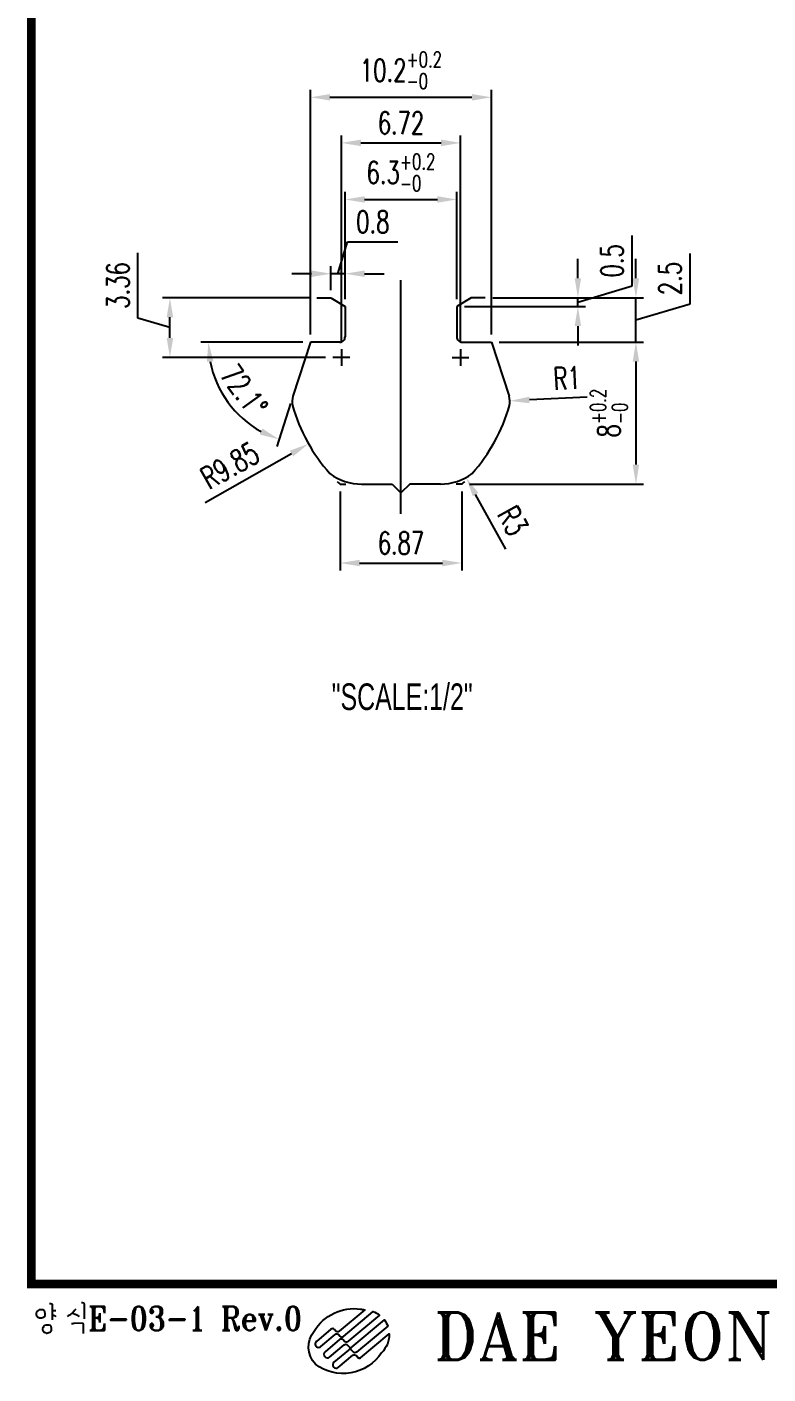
# Model space of a CAD drawing. Extents: x 358 to 554, y 1 to 280.
# Drawn here: x 358.4 to 441.9, y 1 to 152.8 of the extents above; entities that cross this region are included whole.
import ezdxf
from ezdxf.enums import TextEntityAlignment as Align

# ---------------------------------------------------------------- set-up
doc = ezdxf.new("R2010")
doc.units = 0
doc.header["$LTSCALE"] = 8
doc.linetypes.add('CENTER2', pattern=[28.575000000000003, 19.05, -3.175, 3.175, -3.175])
doc.layers.get('0').update_dxf_attribs({"linetype": 'CONTINUOUS'})
doc.layers.get('Defpoints').update_dxf_attribs({"linetype": 'CONTINUOUS'})
doc.layers.add('4', color=7, linetype='CONTINUOUS')
doc.layers.add('외형선', color=3, linetype='CONTINUOUS')
doc.styles.add('ROMANS', font='romans.shx', dxfattribs={"width": 0.7})
doc.styles.add('ROMANT', font='romant')
doc.dimstyles.new('ROMANS', dxfattribs={"dimtxt": 2.5, "dimasz": 2.2, "dimexe": 0.85, "dimexo": 0.85, "dimgap": 1, "dimtad": 1, "dimdsep": 46, "dimtxsty": 'ROMANS', "dimcen": 2.2, "dimclrd": 3, "dimclre": 3, "dimclrt": 3, "dimadec": 0, "dimazin": 0, "dimtfac": 1, "dimtix": 1, "dimtmove": 1, "dimatfit": 0, "dimfxl": 0, "dimtolj": 1, "dimarcsym": 0})

# ---------------------------------------------------------------- blocks, each defined once
blk = doc.blocks.new('*D16')
at = {"layer": '4', "color": 2, "lineweight": -2}
for p, q in [((394.2171990841815, 122.1530249780326), (394.2171990841815, 134.2255890440857)), ((406.8171990841787, 122.1530249780326), (406.8171990841787, 134.2255890440857)), ((396.4171990841815, 133.3755890440857), (404.6171990841787, 133.3755890440857))]:
    blk.add_line(p, q, dxfattribs=at)
at = {"layer": '4', "color": 2}
for points in [[(396.4171990841815, 133.7422557107524), (396.4171990841815, 133.008922377419), (394.2171990841815, 133.3755890440857)], [(404.6171990841787, 133.7422557107524), (404.6171990841787, 133.008922377419), (406.8171990841787, 133.3755890440857)]]:
    blk.add_solid(points, dxfattribs=at)
at = {"layer": 'Defpoints', "color": 0}
for p in [(406.8171990841787, 133.3755890440857), (394.2171990841815, 121.3030249780326), (406.8171990841787, 121.3030249780326)]:
    blk.add_point(p, dxfattribs=at)
at = {"layer": '4', "color": 3, "insert": (400.5171990841801, 136.4172557107524), "char_height": 2.5, "attachment_point": 5, "style": 'ROMANS'}
blk.add_mtext('\\A1;6.3{\\H1.750000;\\S+0.2^ -0;}', dxfattribs=at)
blk = doc.blocks.new('*D17')
at = {"layer": '4', "color": 2, "lineweight": -2}
for p, q in [((390.317199084182, 118.1530249780397), (390.317199084182, 145.7361903949235)), ((410.7171990841782, 118.1530249780397), (410.7171990841782, 145.7361903949235)), ((392.517199084182, 144.8861903949235), (408.5171990841782, 144.8861903949235))]:
    blk.add_line(p, q, dxfattribs=at)
at = {"layer": '4', "color": 2}
for points in [[(392.517199084182, 145.2528570615901), (392.517199084182, 144.5195237282568), (390.317199084182, 144.8861903949235)], [(408.5171990841782, 145.2528570615901), (408.5171990841782, 144.5195237282568), (410.7171990841782, 144.8861903949235)]]:
    blk.add_solid(points, dxfattribs=at)
at = {"layer": 'Defpoints', "color": 0}
for p in [(410.7171990841782, 144.8861903949235), (390.317199084182, 117.3030249780397), (410.7171990841782, 117.3030249780397)]:
    blk.add_point(p, dxfattribs=at)
at = {"layer": '4', "color": 3, "insert": (400.5171990841801, 147.9278570615901), "char_height": 2.5, "attachment_point": 5, "style": 'ROMANS'}
blk.add_mtext('\\A1;10.2{\\H1.750000;\\S+0.2^ -0;}', dxfattribs=at)
blk = doc.blocks.new('*D18')
at = {"layer": '4', "color": 2, "lineweight": -2}
for p, q in [((426.9914568769326, 124.503024978036), (426.9914568769326, 126.703024978036)), ((433.0914568769326, 121.6330249780378), (433.0914568769326, 127.2996916447045)), ((411.5671990841781, 122.303024978036), (427.8414568769326, 122.303024978036)), ((426.9914568769326, 117.3030249780397), (426.9914568769326, 122.303024978036)), ((426.9914568769326, 119.8030249780378), (433.0914568769326, 121.6330249780378)), ((411.5671990841782, 117.3030249780397), (427.8414568769326, 117.3030249780397)), ((426.9914568769326, 115.1030249780397), (426.9914568769326, 112.9030249780397))]:
    blk.add_line(p, q, dxfattribs=at)
at = {"layer": '4', "color": 2}
for points in [[(426.6247902102659, 124.503024978036), (427.3581235435993, 124.503024978036), (426.9914568769326, 122.303024978036)], [(426.6247902102659, 115.1030249780397), (427.3581235435993, 115.1030249780397), (426.9914568769326, 117.3030249780397)]]:
    blk.add_solid(points, dxfattribs=at)
at = {"layer": 'Defpoints', "color": 0}
for p in [(410.7171990841781, 122.303024978036), (426.9914568769326, 122.303024978036), (410.7171990841782, 117.3030249780397)]:
    blk.add_point(p, dxfattribs=at)
at = {"layer": '4', "color": 3, "insert": (430.8414568769326, 124.4663583113712), "char_height": 2.5, "attachment_point": 5, "rotation": 90, "style": 'ROMANS'}
blk.add_mtext('\\A1;2.5', dxfattribs=at)
blk = doc.blocks.new('*D19')
at = {"layer": '4', "color": 2, "lineweight": -2}
for p, q in [((412.4171990841783, 117.3030249780397), (427.8414568769326, 117.3030249780397)), ((426.9914568769326, 115.1030249780397), (426.9914568769326, 103.5030249780308)), ((408.235535428425, 101.3030249780308), (427.8414568769326, 101.3030249780308))]:
    blk.add_line(p, q, dxfattribs=at)
at = {"layer": '4', "color": 2}
for points in [[(426.6247902102659, 115.1030249780397), (427.3581235435993, 115.1030249780397), (426.9914568769326, 117.3030249780397)], [(426.6247902102659, 103.5030249780308), (427.3581235435993, 103.5030249780308), (426.9914568769326, 101.3030249780308)]]:
    blk.add_solid(points, dxfattribs=at)
at = {"layer": 'Defpoints', "color": 0}
for p in [(411.5671990841782, 117.3030249780397), (407.385535428425, 101.3030249780308), (426.9914568769326, 101.3030249780308)]:
    blk.add_point(p, dxfattribs=at)
at = {"layer": '4', "color": 3, "insert": (423.9497902102659, 109.3030249780353), "char_height": 2.5, "attachment_point": 5, "rotation": 90, "style": 'ROMANS'}
blk.add_mtext('\\A1;8{\\H1.750000;\\S+0.2^ -0;}', dxfattribs=at)
blk = doc.blocks.new('*D20')
at = {"layer": '4', "color": 2, "lineweight": -2}
for p, q in [((393.6488627399352, 100.4530249780308), (393.6488627399352, 91.56135470102222)), ((407.385535428425, 100.4530249780308), (407.385535428425, 91.56135470102222)), ((395.8488627399352, 92.41135470102222), (405.185535428425, 92.41135470102222))]:
    blk.add_line(p, q, dxfattribs=at)
at = {"layer": '4', "color": 2}
for points in [[(395.8488627399352, 92.77802136768888), (395.8488627399352, 92.04468803435556), (393.6488627399352, 92.41135470102222)], [(405.185535428425, 92.77802136768888), (405.185535428425, 92.04468803435556), (407.385535428425, 92.41135470102222)]]:
    blk.add_solid(points, dxfattribs=at)
at = {"layer": 'Defpoints', "color": 0}
for p in [(393.6488627399352, 101.3030249780308), (407.385535428425, 101.3030249780308), (407.385535428425, 92.41135470102222)]:
    blk.add_point(p, dxfattribs=at)
at = {"layer": '4', "color": 3, "insert": (400.5171990841801, 94.66135470102222), "char_height": 2.5, "attachment_point": 5, "style": 'ROMANS'}
blk.add_mtext('\\A1;6.87', dxfattribs=at)
blk = doc.blocks.new('*D21')
at = {"layer": '4', "color": 2}
for p, q in [((389.467199084182, 117.3030249780446), (377.9545965902003, 117.3030249781097)), ((388.080271566236, 110.3907711618739), (386.5107994684786, 105.5409986904574))]:
    blk.add_line(p, q, dxfattribs=at)
blk.add_arc((390.317199084182, 117.3030249780398), 11.51260249398176, 190.9656613326214, 241.1018410234672, dxfattribs=at)
for points in [[(378.6498118954593, 115.0780561822072), (379.3797901370878, 115.1481243242316), (378.8045965902002, 117.3030249781049)], [(384.8993958842881, 107.560442169001), (384.6079740555411, 106.8875000500133), (386.7725113268776, 106.3497056232665)]]:
    blk.add_solid(points, dxfattribs=at)
at = {"layer": 'Defpoints', "color": 0}
for p in [(390.317199084182, 117.3030249780398), (390.317199084182, 117.3030249780398), (393.617199084178, 117.3030249780211), (379.8017530969509, 112.6162977751764), (388.3419834246349, 111.1994780946829)]:
    blk.add_point(p, dxfattribs=at)
at = {"layer": '4', "color": 3, "insert": (382.8268046950916, 111.8541905286), "char_height": 2.5, "attachment_point": 5, "rotation": 306.03375117804455, "style": 'ROMANS'}
blk.add_mtext('\\A1;72.1°', dxfattribs=at)
blk = doc.blocks.new('*D22')
at = {"layer": '4', "color": 2, "lineweight": -2}
blk.add_line((378.4483370556626, 99.22857394610564), (388.1879895903617, 104.7584173890369), dxfattribs=at)
at = {"layer": '4', "color": 2}
blk.add_solid([(388.0069530490753, 105.0772750613039), (388.3690261316481, 104.43955971677), (390.1011356239633, 105.8446366367556)], dxfattribs=at)
at = {"layer": 'Defpoints', "color": 0}
for p in [(407.2359704865052, 115.5732130795769), (390.1011356239633, 105.8446366367556)]:
    blk.add_point(p, dxfattribs=at)
at = {"layer": '4', "color": 3, "insert": (381.2506842574082, 103.4070126689864), "char_height": 2.5, "attachment_point": 5, "rotation": 29.586436665243465, "style": 'ROMANS'}
blk.add_mtext('\\A1;R9.85', dxfattribs=at)
blk = doc.blocks.new('*D23')
at = {"layer": '4', "color": 2, "lineweight": -2}
for p, q in [((393.7984276818551, 117.3669211672397), (393.7984276818551, 140.5994532186262)), ((395.998427681855, 139.7494532186262), (405.0359704865052, 139.7494532186262)), ((407.2359704865052, 117.3669211672397), (407.2359704865052, 140.5994532186262))]:
    blk.add_line(p, q, dxfattribs=at)
at = {"layer": '4', "color": 2}
for points in [[(395.998427681855, 140.1161198852928), (395.998427681855, 139.3827865519595), (393.7984276818551, 139.7494532186262)], [(405.0359704865052, 140.1161198852928), (405.0359704865052, 139.3827865519595), (407.2359704865052, 139.7494532186262)]]:
    blk.add_solid(points, dxfattribs=at)
at = {"layer": 'Defpoints', "color": 0}
for p in [(407.2359704865052, 139.7494532186262), (393.7984276818551, 116.5169211672397), (407.2359704865052, 116.5169211672397)]:
    blk.add_point(p, dxfattribs=at)
at = {"layer": '4', "color": 3, "insert": (400.5171990841801, 141.9994532186262), "char_height": 2.5, "attachment_point": 5, "style": 'ROMANS'}
blk.add_mtext('\\A1;6.72', dxfattribs=at)
blk = doc.blocks.new('*D24')
at = {"layer": '4', "color": 2, "lineweight": -2}
blk.add_line((421.5109438236535, 111.0903341680656), (414.9848931755793, 110.7819393185385), dxfattribs=at)
at = {"layer": '4', "color": 2}
blk.add_solid([(414.9675853013711, 111.1481972630733), (415.0022010497874, 110.4156813740038), (412.7873455083706, 110.6780920732896)], dxfattribs=at)
at = {"layer": 'Defpoints', "color": 0}
for p in [(410.7895749018209, 110.5836854866999), (412.7873455083706, 110.6780920732896)]:
    blk.add_point(p, dxfattribs=at)
at = {"layer": '4', "color": 3, "insert": (419.240484923307, 113.235552298299), "char_height": 2.5, "attachment_point": 5, "rotation": 2.705554850687604, "style": 'ROMANS'}
blk.add_mtext('\\A1;R1', dxfattribs=at)
blk = doc.blocks.new('*D25')
at = {"layer": '4', "color": 2, "lineweight": -2}
blk.add_line((412.3266357974238, 93.97327675009728), (408.9221232883615, 100.1277119275458), dxfattribs=at)
at = {"layer": '4', "color": 2}
blk.add_solid([(409.2429706198873, 100.3051983616676), (408.6012759568358, 99.95022549342411), (407.8572046836312, 102.0527959167004)], dxfattribs=at)
at = {"layer": 'Defpoints', "color": 0}
for p in [(404.9528812161847, 107.303024978031), (407.8572046836312, 102.0527959167004)]:
    blk.add_point(p, dxfattribs=at)
at = {"layer": '4', "color": 3, "insert": (413.1256747432568, 97.17707364453669), "char_height": 2.5, "attachment_point": 5, "rotation": 298.95050582831755, "style": 'ROMANS'}
blk.add_mtext('\\A1;R3', dxfattribs=at)
blk = doc.blocks.new('*D26')
at = {"layer": '4', "color": 2, "lineweight": -2}
for p, q in [((370.8786522448954, 120.0181190288065), (370.8786522448954, 127.3514523621398)), ((390.1712336949979, 122.303024978036), (373.6286522448954, 122.303024978036)), ((374.4786522448954, 118.9381190288065), (370.8786522448954, 120.0181190288065)), ((374.4786522448954, 117.773213079577), (374.4786522448954, 120.103024978036)), ((392.0047195941924, 115.573213079577), (373.6286522448954, 115.573213079577))]:
    blk.add_line(p, q, dxfattribs=at)
at = {"layer": '4', "color": 2}
for points in [[(374.1119855782288, 120.103024978036), (374.8453189115621, 120.103024978036), (374.4786522448954, 122.303024978036)], [(374.1119855782288, 117.773213079577), (374.8453189115621, 117.773213079577), (374.4786522448954, 115.573213079577)]]:
    blk.add_solid(points, dxfattribs=at)
at = {"layer": 'Defpoints', "color": 0}
for p in [(374.4786522448954, 122.303024978036), (391.0212336949979, 122.303024978036), (392.8547195941924, 115.573213079577)]:
    blk.add_point(p, dxfattribs=at)
at = {"layer": '4', "color": 3, "insert": (368.6286522448954, 123.6847856954732), "char_height": 2.5, "attachment_point": 5, "rotation": 90, "style": 'ROMANS'}
blk.add_mtext('\\A1;3.36', dxfattribs=at)
blk = doc.blocks.new('*D27')
at = {"layer": '4', "color": 2, "lineweight": -2}
for p, q in [((393.4171990841791, 125.0092091330072), (394.497199084179, 128.6092091330072)), ((394.497199084179, 128.6092091330072), (400.1638657508457, 128.6092091330072)), ((390.4171990841766, 125.0092091330072), (388.2171990841766, 125.0092091330072)), ((392.6171990841766, 123.153024978036), (392.6171990841766, 125.8592091330072)), ((394.2171990841815, 125.0092091330072), (392.6171990841766, 125.0092091330072)), ((394.2171990841815, 123.0030249780326), (394.2171990841815, 125.8592091330072)), ((396.4171990841815, 125.0092091330072), (398.6171990841815, 125.0092091330072))]:
    blk.add_line(p, q, dxfattribs=at)
at = {"layer": '4', "color": 2}
for points in [[(390.4171990841766, 125.3758757996738), (390.4171990841766, 124.6425424663405), (392.6171990841766, 125.0092091330072)], [(396.4171990841815, 125.3758757996738), (396.4171990841815, 124.6425424663405), (394.2171990841815, 125.0092091330072)]]:
    blk.add_solid(points, dxfattribs=at)
at = {"layer": 'Defpoints', "color": 0}
for p in [(392.6171990841766, 125.0092091330072), (392.6171990841766, 122.303024978036), (394.2171990841815, 122.1530249780326)]:
    blk.add_point(p, dxfattribs=at)
at = {"layer": '4', "color": 3, "insert": (397.3305324175124, 130.8592091330072), "char_height": 2.5, "attachment_point": 5, "style": 'ROMANS'}
blk.add_mtext('\\A1;0.8', dxfattribs=at)
blk = doc.blocks.new('*D28')
at = {"layer": '4', "color": 2, "lineweight": -2}
for p, q in [((426.5517343451008, 123.6330249780343), (426.5517343451009, 129.2996916447009)), ((420.4517343451008, 124.503024978036), (420.4517343451008, 126.703024978036)), ((420.4517343451008, 121.8030249780343), (426.5517343451008, 123.6330249780343)), ((410.8631644733623, 122.303024978036), (421.3017343451008, 122.303024978036)), ((420.4517343451008, 121.3030249780326), (420.4517343451008, 122.303024978036)), ((407.6671990841787, 121.3030249780326), (421.3017343451008, 121.3030249780326)), ((420.4517343451008, 119.1030249780326), (420.4517343451008, 116.9030249780325))]:
    blk.add_line(p, q, dxfattribs=at)
at = {"layer": '4', "color": 2}
for points in [[(420.0850676784341, 124.503024978036), (420.8184010117675, 124.503024978036), (420.4517343451008, 122.303024978036)], [(420.0850676784341, 119.1030249780326), (420.8184010117675, 119.1030249780326), (420.4517343451008, 121.3030249780326)]]:
    blk.add_solid(points, dxfattribs=at)
at = {"layer": 'Defpoints', "color": 0}
for p in [(410.0131644733623, 122.303024978036), (420.4517343451008, 122.303024978036), (406.8171990841787, 121.3030249780326)]:
    blk.add_point(p, dxfattribs=at)
at = {"layer": '4', "color": 3, "insert": (424.3017343451008, 126.4663583113677), "char_height": 2.5, "attachment_point": 5, "rotation": 90, "style": 'ROMANS'}
blk.add_mtext('\\A1;0.5', dxfattribs=at)

msp = doc.modelspace()

# ---------------------------------------------------------------- hatches: boundary and pattern name
h = msp.add_hatch(color=1)
h.dxf.hatch_style = 1
edge = h.paths.add_edge_path()
edge.add_line((395.9612160877457, 2.866108981167493), (399.1917137119796, 5.576818346181284))
edge.add_arc((396.3944108453738, 5.464039243402571), 2.799575405940005, -46.39718102729739, 2.3087485319113057, ccw=False)
edge.add_arc((393.9882475242275, 6.265162721614626), 5.177702572547603, 232.93671443006662, 326.88878846338065, ccw=False)
edge.add_arc((392.8949415879488, 4.064251540432533), 2.799575405940035, 140.0375531998656, 223.6028189727027, ccw=False)
edge.add_arc((395.204515666759, 3.224492365286032), 5.177702572547599, 81.70492619284778, 149.3714486572285, ccw=False)
edge.add_arc((401.0002322176373, 42.97661182441021), 34.99469257425196, 261.7049261928511, 262.4909465920896)
edge.add_line((396.4270260377788, 8.282025883619553), (393.540474040249, 5.859921167118259))
edge.add_arc((393.360520801917, 6.074381085399541), 0.2799575405939985, 220.0000000000041, 310.00000000000205, ccw=False)
edge.add_line((393.1460608836356, 5.894427847067384), (393.0110959548865, 6.055272785778349))
edge.add_arc((392.7966360366053, 5.875319547446225), 0.2799575405940007, 39.99999999999693, 129.9999999999994)
edge.add_line((392.6166827982731, 6.089779465727517), (390.9814259213783, 4.717636023445007))
edge.add_arc((391.228861624085, 4.422753635808235), 0.3849416183167492, 129.9999999999995, 309.9999999999997)
edge.add_line((391.4762973267917, 4.127871248171459), (393.1115542036865, 5.500014690454048))
edge.add_arc((393.2915074420187, 5.285554772172766), 0.2799575405940005, 40.00000000000449, 130.0000000000017, ccw=False)
edge.add_line((393.5059673602999, 5.465508010504923), (393.640932289049, 5.304663071793918))
edge.add_arc((393.8553922073304, 5.484616310126043), 0.279957540594005, 219.9999999999957, 309.9999999999985)
edge.add_line((394.0353454456625, 5.27015639184475), (397.3863577224835, 8.081989557395723))
edge.add_arc((396.394410845374, 5.46403924340256), 2.79957540594, 52.33304050575339, 69.24819661296232, ccw=False)
edge.add_line((398.1051492563589, 7.680116079327895), (394.530216851076, 4.680391616571164))
edge.add_arc((394.3502636127438, 4.894851534852442), 0.2799575405939965, 219.9999999999938, 310.0000000000024, ccw=False)
edge.add_line((394.1358036944624, 4.714898296520332), (394.0008387657134, 4.875743235231297))
edge.add_arc((393.786378847432, 4.695789996899212), 0.2799575405940005, 39.99999999998557, 129.9999999999986)
edge.add_line((393.6064256090999, 4.910249915180501), (391.971168732205, 3.538106472897908))
edge.add_arc((392.2186044349118, 3.243224085261101), 0.3849416183167921, 129.9999999999983, 309.9999999999982)
edge.add_line((392.4660401376185, 2.948341697624286), (394.1012970145133, 4.320485139906957))
edge.add_arc((394.2812502528454, 4.106025221625671), 0.2799575405939985, 40.00000000000409, 130.000000000002, ccw=False)
edge.add_line((394.4957101711267, 4.285978459957832), (394.6306750998757, 4.125133521246823))
edge.add_arc((394.8451350181572, 4.305086759578959), 0.2799575405940118, 219.9999999999974, 309.9999999999971)
edge.add_line((395.0250882564893, 4.090626841297656), (398.6454653461664, 7.12848392196841))
edge.add_arc((396.3944108453738, 5.464039243402592), 2.799575405939995, 20.341927803231783, 36.47946786334751, ccw=False)
edge.add_line((399.0193901811834, 6.437232924083208), (395.5199596619026, 3.500862066024109))
edge.add_arc((395.3400064235705, 3.715321984305401), 0.2799575405939962, 219.9999999999855, 309.99999999999864, ccw=False)
edge.add_line((395.1255465052892, 3.535368745973315), (394.9905815765402, 3.696213684684281))
edge.add_arc((394.7761216582588, 3.51626044635217), 0.2799575405939947, 39.99999999999321, 130.0000000000028)
edge.add_line((394.5961684199266, 3.730720364633449), (392.9609115430318, 2.358576922350821))
edge.add_arc((393.2083472457385, 2.063694534714047), 0.3849416183167566, 130.0000000000013, 310.0000000000011)
edge.add_line((393.4557829484453, 1.768812147077272), (395.0910398253401, 3.14095558935982))
edge.add_arc((395.2709930636721, 2.92649567107852), 0.2799575405940125, 39.99999999999699, 129.9999999999997, ccw=False)
edge.add_line((395.4854529819535, 3.106448909410656), (395.6654062202856, 2.891988991129367))
edge.add_arc((395.8262511589966, 3.026953919878487), 0.2099681554455095, 219.9999999999907, 309.9999999999907)
edge = h.paths.add_edge_path(flags=16)
edge.add_arc((395.8262511589966, 3.026953919878466), 0.2099681554454957, 219.9999999999991, 309.9999999999977)
edge.add_arc((395.8262511589966, 3.026953919878487), 0.2099681554455095, 219.9999999999907, 309.9999999999907)
edge = h.paths.add_edge_path()
edge.add_line((395.9612160877457, 2.866108981167493), (399.1917137119796, 5.576818346181284))
edge.add_arc((395.8262511589966, 3.026953919878466), 0.2099681554454957, 219.9999999999991, 309.9999999999977)
edge.add_line((395.4854529819535, 3.106448909410656), (395.6654062202856, 2.891988991129367))
edge.add_arc((395.2709930636721, 2.92649567107852), 0.2799575405940125, 39.99999999999697, 129.9999999999997)
edge.add_line((393.4557829484453, 1.768812147077272), (395.0910398253401, 3.14095558935982))
edge.add_arc((393.2083472457385, 2.063694534714047), 0.3849416183167566, 130.0000000000013, 310.0000000000011)
edge.add_line((394.5961684199266, 3.730720364633449), (392.9609115430318, 2.358576922350821))
edge.add_arc((394.7761216582588, 3.51626044635217), 0.2799575405939947, 39.99999999999321, 130.0000000000028)
edge.add_line((395.1255465052892, 3.535368745973315), (394.9905815765402, 3.696213684684281))
edge.add_arc((395.3400064235705, 3.715321984305401), 0.2799575405939962, 219.9999999999855, 309.9999999999986)
edge.add_line((399.0193901811834, 6.437232924083208), (395.5199596619026, 3.500862066024109))
edge.add_arc((396.3944108453738, 5.464039243402592), 2.799575405939995, 20.34192780323182, 36.47946786334743)
edge.add_line((395.0250882564893, 4.090626841297656), (398.6454653461664, 7.12848392196841))
edge.add_arc((394.8451350181572, 4.305086759578959), 0.2799575405940118, 219.9999999999974, 309.9999999999971)
edge.add_line((394.4957101711267, 4.285978459957832), (394.6306750998757, 4.125133521246823))
edge.add_arc((394.2812502528454, 4.106025221625671), 0.2799575405939985, 40.00000000000419, 130.000000000002)
edge.add_line((392.4660401376185, 2.948341697624286), (394.1012970145133, 4.320485139906957))
edge.add_arc((392.2186044349118, 3.243224085261101), 0.3849416183167921, 129.9999999999983, 309.9999999999982)
edge.add_line((393.6064256090999, 4.910249915180501), (391.971168732205, 3.538106472897908))
edge.add_arc((393.786378847432, 4.695789996899212), 0.2799575405940005, 39.99999999998557, 129.9999999999986)
edge.add_line((394.1358036944624, 4.714898296520332), (394.0008387657134, 4.875743235231297))
edge.add_arc((394.3502636127438, 4.894851534852442), 0.2799575405939965, 219.9999999999938, 310.0000000000024)
edge.add_line((398.1051492563589, 7.680116079327895), (394.530216851076, 4.680391616571164))
edge.add_arc((396.394410845374, 5.46403924340256), 2.79957540594, 52.33304050575344, 69.24819661296229)
edge.add_line((394.0353454456625, 5.27015639184475), (397.3863577224835, 8.081989557395723))
edge.add_arc((393.8553922073304, 5.484616310126043), 0.279957540594005, 219.9999999999957, 309.9999999999985)
edge.add_line((393.5059673602999, 5.465508010504923), (393.640932289049, 5.304663071793918))
edge.add_arc((393.2915074420187, 5.285554772172766), 0.2799575405940005, 40.00000000000446, 130.0000000000017)
edge.add_line((391.4762973267917, 4.127871248171459), (393.1115542036865, 5.500014690454048))
edge.add_arc((391.228861624085, 4.422753635808235), 0.3849416183167492, 129.9999999999995, 309.9999999999997)
edge.add_line((392.6166827982731, 6.089779465727517), (390.9814259213783, 4.717636023445007))
edge.add_arc((392.7966360366053, 5.875319547446225), 0.2799575405940007, 39.99999999999693, 129.9999999999994)
edge.add_line((393.1460608836356, 5.894427847067384), (393.0110959548865, 6.055272785778349))
edge.add_arc((393.360520801917, 6.074381085399541), 0.2799575405939985, 220.0000000000041, 310.000000000002)
edge.add_line((396.4270260377788, 8.282025883619553), (393.540474040249, 5.859921167118259))
edge.add_arc((401.0002322176373, 42.97661182441021), 34.99469257425196, 261.7049261928511, 262.4909465920896)
edge.add_arc((395.204515666759, 3.224492365286032), 5.177702572547599, 81.7049261928478, 149.3714486572285)
edge.add_arc((392.8949415879488, 4.064251540432533), 2.799575405940035, 140.0375531998657, 223.6028189727028)
edge.add_arc((393.9882475242275, 6.265162721614626), 5.177702572547603, 232.9367144300666, 326.8887884633806)
edge.add_arc((396.3944108453738, 5.464039243402571), 2.799575405940005, 313.6028189727026, 362.3087485319113)

# ---------------------------------------------------------------- linework, layer by layer
at = {"color": 7}
for p, q in [((359.4535264800387, 7.985890445230098), (359.4095320373618, 7.853997399996842)), ((359.4095320373618, 7.853997399996842), (359.4095320373618, 7.722104354763474)), ((359.4095320373618, 7.722104354763474), (359.5829743128734, 7.458000813758531)), ((359.4975199993742, 8.07381892021408), (359.4535264800387, 7.985890445230098)), ((359.6295024040634, 8.205711965447449), (359.4975199993742, 8.07381892021408)), ((359.7614838854112, 8.249676535696835), (359.6295024040634, 8.205711965447449)), ((360.1574301761372, 8.249676535696835), (359.7614838854112, 8.249676535696835)), ((360.2894125808264, 8.205711965447449), (360.1574301761372, 8.249676535696835)), ((360.3554033215003, 8.139765442830821), (360.2894125808264, 8.205711965447449)), ((360.3334061001618, 7.502282834546122), (360.4213940621743, 7.634175879779491)), ((360.4213940621743, 7.853997399996842), (360.3554033215003, 8.139765442830821)), ((360.4213940621743, 7.634175879779491), (360.4213940621743, 7.853997399996729)), ((360.9138853173312, 8.990661253896292), (361.0462645194219, 8.990661253896292)), ((361.0462645194219, 8.990661253896292), (361.1786427953954, 8.946565174246416)), ((361.1786427953954, 8.946565174246416), (361.222769504798, 8.814275600265319)), ((361.222769504798, 8.814275600265319), (361.222769504798, 7.152591443934625)), ((361.222769504798, 8.201001191560522), (361.6284653416186, 8.201001191560522)), ((361.4133751497918, 7.632995639632554), (361.222769504798, 7.645371498453187)), ((361.4133751497918, 7.632995639632554), (361.4568068231414, 7.622578580999289)), ((361.4568068231414, 7.622578580999289), (361.5002392496502, 7.61042616449231)), ((361.5002392496502, 7.61042616449231), (361.5436709229999, 7.575703181424842)), ((363.0296981861982, 7.596343181105112), (362.9083761759225, 7.527424779502667)), ((363.1510192879185, 7.665261403206387), (363.0296981861982, 7.596343181105112)), ((363.2723414275728, 7.734179149951387), (363.1510192879185, 7.665261403206387)), ((363.3851157845842, 7.846357254107261), (363.2723414275728, 7.734179149951387)), ((363.5064377948598, 7.915275655709706), (363.3851157845842, 7.846357254107261)), ((363.4928299675423, 7.896136534965763), (363.9295339187844, 7.727208303152565)), ((363.5064377948598, 7.915275655709706), (363.7496367261487, 8.277966335655606)), ((363.8709579572476, 8.346883902899663), (363.7496367261487, 8.277966335655606)), ((363.9295339187844, 7.727208303152565), (364.1375319261379, 7.612346871942691)), ((364.1375319261379, 7.612346871942691), (364.2087056013446, 7.470138075424074)), ((364.5130655120134, 9.088559449221748), (364.645444714104, 9.088559449221748)), ((364.645444714104, 9.088559449221748), (364.7778229900774, 9.044463369571758)), ((364.7778229900774, 9.044463369571758), (364.8219496994801, 8.912173795590775)), ((364.8219496994801, 8.912173795590775), (364.8219496994801, 7.250489639260081)), ((359.5829743128734, 7.458000813758531), (359.6875159376201, 7.40576522613037)), ((359.6875159376201, 7.40576522613037), (359.7920575623669, 7.361365409230984)), ((359.7920575623669, 7.361365409230984), (359.8992131663196, 7.353529638502209)), ((359.8992131663196, 7.353529638502209), (360.0089818261366, 7.371812659859643)), ((360.0089818261366, 7.371812659859643), (360.1135234508835, 7.413600996859145)), ((360.1135234508835, 7.413600996859145), (360.2206790548361, 7.452777853958992)), ((360.1783615372648, 6.280206645325393), (360.1343670945879, 6.148313600092024)), ((360.1343670945879, 6.148313600092024), (360.1343670945879, 6.016420554858769)), ((360.2223550566002, 6.368135120309375), (360.1783615372648, 6.280206645325393)), ((360.2206790548361, 7.452777853958992), (360.2693834103089, 7.480956130096047)), ((360.3543374612894, 6.500028165542744), (360.2223550566002, 6.368135120309375)), ((360.2693834103089, 7.480956130096047), (360.3334061001618, 7.502282834546122)), ((360.4863189426372, 6.543992735792017), (360.3543374612894, 6.500028165542744)), ((360.8822652333632, 6.543992735792017), (360.4863189426372, 6.543992735792017)), ((361.0142476380524, 6.500028165542744), (360.8822652333632, 6.543992735792017)), ((361.0802383787264, 6.434081642926003), (361.0142476380524, 6.500028165542744)), ((361.1462291194003, 6.148313600092024), (361.0802383787264, 6.434081642926003)), ((361.1462291194003, 5.928492079874673), (361.1462291194003, 6.148313600092024)), ((361.5436709229999, 7.575703181424842), (361.5888401344208, 7.542717193361341)), ((361.5888401344208, 7.542717193361341), (361.6235856237323, 7.521883621804932)), ((363.3981643684647, 6.717565725838085), (363.5305435705553, 6.717565725838085)), ((363.5305435705553, 6.717565725838085), (363.6629218465288, 6.761662473003526)), ((363.6629218465288, 6.761662473003526), (364.6258378854524, 6.789009639397136)), ((364.6258378854524, 6.789009639397136), (364.7140903781404, 6.656720065416266)), ((364.7140903781404, 6.656720065416266), (364.7140903781402, 5.593548592630214)), ((360.1343670945879, 6.016420554858655), (360.3078093700994, 5.752317013853713)), ((360.3078093700994, 5.752317013853713), (360.4123509948462, 5.700081426225552)), ((360.4123509948462, 5.700081426225552), (360.516892619593, 5.65568160932628)), ((360.516892619593, 5.65568160932628), (360.6240482235456, 5.647845838597505)), ((360.6240482235456, 5.647845838597505), (360.7338168833627, 5.666128859954824)), ((360.7338168833627, 5.666128859954824), (360.8383585081095, 5.70791719695444)), ((360.8383585081095, 5.70791719695444), (360.9455141120621, 5.747094054054173)), ((360.9455141120621, 5.747094054054173), (360.994218467535, 5.775272330191228)), ((360.994218467535, 5.775272330191228), (361.0582411573879, 5.796599034641304)), ((361.0582411573879, 5.796599034641304), (361.1462291194003, 5.928492079874673))]:
    msp.add_line(p, q, dxfattribs=at)
at = {"color": 7, "const_width": 1}
msp.add_lwpolyline([(358.8658154507287, 279.1819386290017), (552.8658154507287, 279.1819386290017), (552.8658154507287, 11.1819386290017), (358.8658154507287, 11.1819386290017)], close=True, dxfattribs=at)
at = {"color": 1}
msp.add_lwpolyline([(395.9612160877457, 2.866108981167493), (399.1917137119796, 5.576818346181284, -0.2157780440692302), (398.3251525046428, 3.436760501170117, -0.4345637451471435), (390.8676628457164, 2.133509881163572, -0.3816892209322487), (390.7491634037841, 5.862377909158301, -0.304140310349664), (395.9515086301009, 8.348026833061546, 0.003429674435915716), (396.4270260377788, 8.282025883619553), (393.5404740402491, 5.859921167118259, -0.4142135623730844), (393.1460608836356, 5.894427847067384), (393.0110959548866, 6.055272785778353, 0.4142135623731078), (392.6166827982731, 6.089779465727517), (390.9814259213782, 4.717636023445007, 1.000000000000003), (391.4762973267917, 4.127871248171459), (393.1115542036865, 5.500014690454051, -0.4142135623730812), (393.5059673602999, 5.465508010504923), (393.640932289049, 5.304663071793918, 0.4142135623731093), (394.0353454456625, 5.27015639184475), (397.3863577224834, 8.081989557395723, -0.073940601245855), (398.1051492563589, 7.680116079327895), (394.5302168510759, 4.680391616571164, -0.4142135623731401), (394.1358036944624, 4.714898296520332), (394.0008387657134, 4.875743235231297, 0.414213562373162), (393.6064256090999, 4.910249915180501), (391.971168732205, 3.538106472897912, 0.9999999999999984), (392.4660401376185, 2.948341697624286), (394.1012970145133, 4.320485139906957, -0.4142135623730845), (394.4957101711267, 4.285978459957832), (394.6306750998758, 4.125133521246823, 0.4142135623730946), (395.0250882564893, 4.090626841297656), (398.6454653461664, 7.128483921968414, -0.07052990354995801), (399.0193901811834, 6.437232924083208), (395.5199596619026, 3.500862066024112, -0.4142135623731622), (395.1255465052892, 3.535368745973315), (394.9905815765401, 3.696213684684281, 0.4142135623731447), (394.5961684199266, 3.730720364633449), (392.9609115430318, 2.358576922350819, 0.9999999999999948), (393.4557829484453, 1.768812147077272), (395.0910398253401, 3.14095558935982, -0.4142135623731087), (395.4854529819535, 3.106448909410656), (395.6654062202856, 2.891988991129367, 0.4142135623730874), (395.9612160877457, 2.866108981167493, -0.4142135623730956), (395.6654062202856, 2.891988991129406)], format="xyb", dxfattribs=at)
at = {"layer": '4', "color": 1, "linetype": 'CENTER2'}
for p, q in [((400.5171990841801, 97.96963239505044), (400.5171990841801, 124.2956470587058)), ((394.7421357695177, 115.573213079577), (392.8547195941924, 115.573213079577)), ((393.7984276818551, 116.5169211672397), (393.7984276818551, 114.6295049919144)), ((406.2922623988425, 115.573213079577), (408.1796785741678, 115.573213079577)), ((407.2359704865052, 116.5169211672397), (407.2359704865052, 114.6295049919144))]:
    msp.add_line(p, q, dxfattribs=at)
at = {"layer": '4', "color": 0}
for p, q in [((391.0212336949979, 122.303024978036), (392.6171990841766, 122.303024978036)), ((392.6171990841766, 122.303024978036), (394.2171990841815, 121.3030249780326)), ((408.4171990841836, 122.303024978036), (406.8171990841787, 121.3030249780326)), ((410.0131644733623, 122.303024978036), (408.4171990841836, 122.303024978036)), ((394.2171990841815, 121.3030249780326), (394.2171990841811, 117.9030249780211)), ((406.8171990841787, 121.3030249780326), (406.8171990841792, 117.9030249780211)), ((390.317199084182, 117.3030249780397), (388.3419834246349, 111.1994780946829)), ((393.617199084178, 117.3030249780211), (390.317199084182, 117.3030249780397)), ((407.4171990841822, 117.3030249780211), (410.7171990841782, 117.3030249780397)), ((410.7171990841782, 117.3030249780397), (412.6924147437253, 111.1994780946829)), ((396.0815169521758, 101.3030249780309), (399.5171990841818, 101.303024978031)), ((399.5171990841818, 101.303024978031), (400.5171990841786, 100.3030249780312)), ((401.5171990841784, 101.303024978031), (400.5171990841816, 100.3030249780312)), ((404.9528812161844, 101.3030249780309), (401.5171990841784, 101.303024978031))]:
    msp.add_line(p, q, dxfattribs=at)
at = {"layer": '4', "color": 4}
for p, q in [((393.6488627399352, 101.3030249780308), (394.3002519155922, 101.3030249780309)), ((407.385535428425, 101.3030249780308), (406.734146252768, 101.3030249780309))]:
    msp.add_line(p, q, dxfattribs=at)
at = {"layer": '4', "color": 0}
for centre, radius, start, end in [((393.6171990841812, 117.903024978021), 0.599999999999909, 269.9999999996971, 9.770663981455924e-12), ((407.4171990841791, 117.903024978021), 0.599999999999909, 179.9999999999886, 270.0000000003029), ((390.2448232665392, 110.5836854866999), 1.999999999996243, 162.0675023568163, 192.267170320594), ((410.789574901821, 110.5836854866999), 1.999999999996243, 347.732829679406, 17.93249764318367), ((407.2359704865052, 115.573213079577), 19.70400379035689, 195.9495163418706, 221.6342356674218), ((393.7984276818551, 115.573213079577), 19.70400379035689, 318.3657643325782, 344.0504836581294), ((396.0815169521757, 107.3030249780309), 6.000000000000033, 233.459520053491, 269.9999999999968), ((404.9528812161846, 107.3030249780309), 6.000000000000033, 270.0000000000032, 306.540479946509)]:
    msp.add_arc(centre, radius, start, end, dxfattribs=at)
at = {"layer": '4', "color": 4}
for centre, start, end in [((407.2359704865052, 115.573213079577), 225.1411416733212, 226.404651062598), ((393.7984276818551, 115.573213079577), 313.595348937402, 314.8588583266788)]:
    msp.add_arc(centre, 19.70400379035689, start, end, dxfattribs=at)

# ---------------------------------------------------------------- texts
at = {"color": 7, "style": 'ROMANT', "width": 0.7503412633788865}
msp.add_text('    E-03-1 Rev.0', height=2.7, dxfattribs=at).set_placement((358.196802640174, 5.944675019868782), (389.3574033922087, 5.944675019868782), align=Align.FIT)
at = {"color": 7, "style": 'ROMANT'}
msp.add_text('DAE YEONG METAL CO.,LTD.', height=5.312974335136392, dxfattribs=at).set_placement((404.2142994784805, 5.306274952938111), align=Align.MIDDLE_LEFT)
at = {"layer": '외형선', "color": 3, "insert": (392.7076555243723, 77.32659694092484), "char_height": 5, "attachment_point": 4, "style": 'ROMANS'}
msp.add_mtext('{\\fYet R|b0|i0|c129|p18;\\H0.6x;"SCALE:1/2"}', dxfattribs=at)

# ---------------------------------------------------------------- dimensions: what is measured, and where the dimension line sits
at = {"layer": '4'}
for base, p1, p2, override, picture, middle in [((410.7171990841782, 144.8861903949235), (390.317199084182, 117.3030249780397), (410.7171990841782, 117.3030249780397), {"dimlfac": 0.5, "dimcen": 0, "dimclrd": 2, "dimclre": 2, "dimtol": 1, "dimtp": 0.2, "dimtm": 1e-09, "dimtfac": 0.7, "dimtix": 0, "dimtofl": 0, "dimatfit": 3}, '*D17', (400.5171990841801, 147.9278570615901)), ((407.2359704865052, 139.7494532186262), (393.7984276818551, 116.5169211672397), (407.2359704865052, 116.5169211672397), {"dimlfac": 0.5, "dimcen": 0, "dimclrd": 2, "dimclre": 2, "dimtix": 0, "dimtofl": 0, "dimatfit": 3}, '*D23', (400.5171990841801, 141.9994532186262)), ((406.8171990841787, 133.3755890440857), (394.2171990841815, 121.3030249780326), (406.8171990841787, 121.3030249780326), {"dimlfac": 0.5, "dimcen": 0, "dimclrd": 2, "dimclre": 2, "dimtol": 1, "dimtp": 0.2, "dimtm": 1e-09, "dimtfac": 0.7, "dimtix": 0, "dimtofl": 0, "dimatfit": 3}, '*D16', (400.5171990841801, 136.4172557107524)), ((392.6171990841766, 125.0092091330072), (394.2171990841815, 122.1530249780326), (392.6171990841766, 122.303024978036), {"dimlfac": 0.5, "dimcen": 0, "dimclrd": 2, "dimclre": 2, "dimtix": 0, "dimtofl": 0, "dimatfit": 3}, '*D27', (395.497199084179, 130.8592091330072)), ((407.385535428425, 92.41135470102222), (393.6488627399352, 101.3030249780308), (407.385535428425, 101.3030249780308), {"dimlfac": 0.5, "dimcen": 0, "dimclrd": 2, "dimclre": 2, "dimtix": 0, "dimtofl": 0, "dimatfit": 3}, '*D20', (400.5171990841801, 94.66135470102222))]:
    dim = msp.add_linear_dim(base=base, p1=p1, p2=p2, dimstyle='ROMANS', override=override, dxfattribs=at)
    dim.commit()
    dim.dimension.update_dxf_attribs({"geometry": picture, "text_midpoint": middle})
for base, p1, p2, override, picture, middle in [((420.4517343451008, 122.303024978036), (406.8171990841787, 121.3030249780326), (410.0131644733623, 122.303024978036), {"dimlfac": 0.5, "dimcen": 0, "dimclrd": 2, "dimclre": 2, "dimtix": 0, "dimtofl": 0, "dimatfit": 3}, '*D28', (424.3017343451008, 124.6330249780343)), ((374.4786522448954, 122.303024978036), (392.8547195941924, 115.573213079577), (391.0212336949979, 122.303024978036), {"dimlfac": 0.5, "dimcen": 0, "dimclrd": 2, "dimclre": 2, "dimtix": 0, "dimtofl": 0, "dimatfit": 3}, '*D26', (368.6286522448954, 121.0181190288066)), ((426.9914568769326, 122.303024978036), (410.7171990841782, 117.3030249780397), (410.7171990841781, 122.303024978036), {"dimlfac": 0.5, "dimcen": 0, "dimclrd": 2, "dimclre": 2, "dimtix": 0, "dimtofl": 0, "dimatfit": 3}, '*D18', (430.8414568769326, 122.6330249780379)), ((426.9914568769326, 101.3030249780308), (411.5671990841782, 117.3030249780397), (407.385535428425, 101.3030249780308), {"dimlfac": 0.5, "dimcen": 0, "dimclrd": 2, "dimclre": 2, "dimtol": 1, "dimtp": 0.2, "dimtm": 1e-09, "dimtfac": 0.7, "dimtix": 0, "dimtofl": 0, "dimatfit": 3}, '*D19', (423.9497902102659, 109.3030249780353))]:
    dim = msp.add_linear_dim(base=base, p1=p1, p2=p2, angle=90, dimstyle='ROMANS', override=override, dxfattribs=at)
    dim.commit()
    dim.dimension.update_dxf_attribs({"geometry": picture, "text_midpoint": middle})
dim = msp.add_angular_dim_2l(base=(379.8017530969509, 112.6162977751764), line1=((390.317199084182, 117.3030249780397), (388.3419834246349, 111.1994780946829)), line2=((393.617199084178, 117.3030249780211), (390.317199084182, 117.3030249780397)), dimstyle='ROMANS', override={"dimdec": 1, "dimcen": 0, "dimclrd": 2, "dimclre": 2, "dimadec": 1, "dimazin": 2, "dimatfit": 3}, dxfattribs=at)
dim.commit()
dim.dimension.update_dxf_attribs({"geometry": '*D21', "text_midpoint": (382.8268046950916, 111.8541905286001)})
for center, mpoint, picture, middle in [((407.2359704865052, 115.5732130795769), (390.1011356239633, 105.8446366367556), '*D22', (381.2506842574082, 103.4070126689864)), ((410.7895749018209, 110.5836854866999), (412.7873455083706, 110.6780920732896), '*D24', (419.240484923307, 113.235552298299)), ((404.9528812161847, 107.303024978031), (407.8572046836312, 102.0527959167004), '*D25', (413.1256747432568, 97.17707364453669))]:
    dim = msp.add_radius_dim(center=center, mpoint=mpoint, dimstyle='ROMANS', override={"dimlfac": 0.5, "dimcen": 0, "dimclrd": 2, "dimclre": 2, "dimtix": 0, "dimtofl": 0, "dimatfit": 3}, dxfattribs=at)
    dim.commit()
    dim.dimension.update_dxf_attribs({"geometry": picture, "text_midpoint": middle})

doc.saveas('drawing.dxf')
